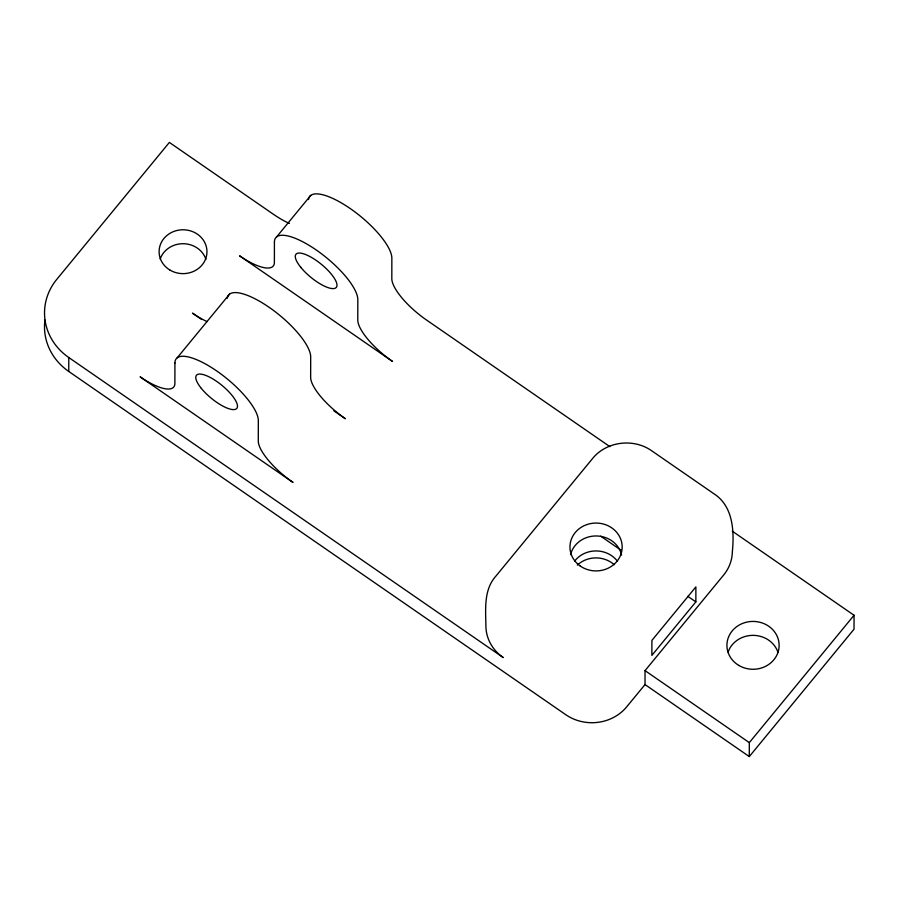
<?xml version="1.0" encoding="UTF-8"?>
<svg xmlns="http://www.w3.org/2000/svg" width="899" height="899" viewBox="0 0 899 899"><rect width="100%" height="100%" fill="white"/><g stroke="black" fill="none" stroke-linecap="round" stroke-linejoin="round"><path stroke-width="1.35" d="M68.785 357.532L503.215 657.551A43.512 39.871 0.1 0 1 485.898 625.007C485.561 608.477 483.842 589.452 495.888 576.113L592.756 458.299C606.746 441.207 633.705 438.105 651.606 450.725L714.177 493.933C733.213 506.328 734.359 531.489 732.348 551.795A43.512 39.871 0.1 0 1 723.594 575.102L645.044 670.632L645.021 684.566L626.693 706.85A43.512 39.871 0.1 0 1 565.763 714.694L68.762 371.467L68.785 357.532A60.918 55.828 0.1 0 1 56.783 279.353L169.372 142.424L273.644 214.434A43.512 13.934 39.4 0 0 289.422 223.435M695.86 601.88L695.882 586.901L651.899 640.403L651.865 655.382L695.86 601.88L687.825 596.34M645.021 684.566L749.294 756.576L749.317 742.63L854.05 615.264L732.258 531.163M854.05 615.264L854.028 629.199L749.294 756.576M177.204 357.802L229.571 294.119M276.69 236.808L310.728 195.409M609.814 446.601L426.542 320.033A43.512 13.934 39.4 0 1 391.818 278.611L391.852 258.227A52.209 16.71 39.4 0 0 351.34 209.332A52.209 16.71 39.4 0 0 308.526 199.533M600.689 536.164L621.333 550.413M201.668 319.493L192.476 313.144A43.512 13.934 39.4 0 0 207.028 321.595M333.877 410.809L345.385 418.743A43.512 13.934 39.4 0 1 310.649 377.322L310.694 356.937A52.209 16.71 39.4 0 0 270.172 308.042A52.209 16.71 39.4 0 0 227.357 298.243M645.044 670.632L749.317 742.63M68.762 371.467A60.918 55.828 0.1 0 1 44.95 320.078M160.179 259.024A23.936 21.936 0.1 0 1 183.205 243.708A23.936 21.936 0.1 0 1 205.938 259.406M728.1 652.067A26.105 23.925 0.1 0 1 753.227 635.357A26.105 23.925 0.1 0 1 778.028 652.483M570.562 554.627A26.105 23.925 0.1 0 1 596.262 535.961A26.105 23.925 0.1 0 1 621.602 555.054M574.719 561.01A26.105 23.925 0.1 0 1 617.557 561.369M577.304 565.123A26.105 23.925 0.1 0 1 614.231 564.718M174.934 363.027L174.889 383.412A43.512 13.934 39.4 0 1 140.109 376.827L293.018 482.426A43.512 13.934 39.4 0 1 258.283 441.004L258.328 420.62A52.209 16.71 39.4 0 0 216.659 370.927A52.209 16.71 39.4 0 0 174.923 363.027M274.42 242.033L274.386 262.407A43.512 13.934 39.4 0 1 239.606 255.833L392.503 361.432A43.512 13.934 39.4 0 1 357.78 319.999L357.813 299.625A52.209 16.71 39.4 0 0 316.156 249.922A52.209 16.71 39.4 0 0 274.42 242.033M300.85 267.408A26.105 8.361 39.4 0 0 336.057 287.658A26.105 8.361 39.4 0 0 311.459 257.406A26.105 8.361 39.4 0 0 300.85 267.408M738.832 665.429A26.105 23.925 0.1 0 0 779.096 646.583A26.105 23.925 0.1 0 0 741.147 624.041A26.105 23.925 0.1 0 0 738.832 665.429M170.012 270.105A23.936 21.936 0.1 0 0 206.927 252.833A23.936 21.936 0.1 0 0 172.136 232.167A23.936 21.936 0.1 0 0 170.012 270.105M580.057 565.887A26.105 23.925 0.1 0 0 621.928 550.244A26.105 23.925 0.1 0 0 586.193 524.836A26.105 23.925 0.1 0 0 580.057 565.887M201.354 388.413A26.105 8.361 39.4 0 0 236.561 408.652A26.105 8.361 39.4 0 0 211.962 378.412A26.105 8.361 39.4 0 0 201.354 388.413"/></g></svg>
